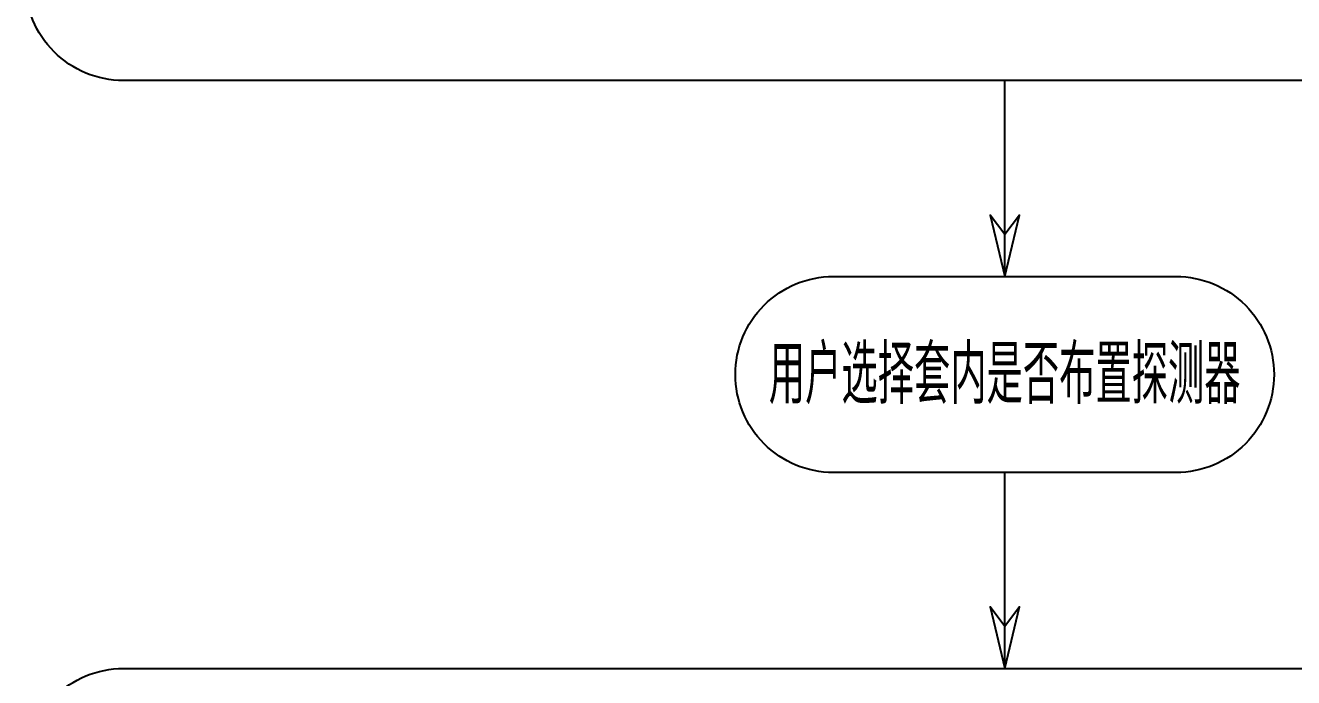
# Model space of a CAD drawing. Header units: millimetres. Extents: x -77018 to 517482, y 450785 to 1577285.
# Drawn here: x 55232 to 184732, y 665850 to 732412 of the extents above; entities that cross this region are included whole.
import ezdxf
from ezdxf.enums import TextEntityAlignment as Align

# ---------------------------------------------------------------- set-up
doc = ezdxf.new("R2010")
doc.units = ezdxf.units.MM
doc.header["$LTSCALE"] = 1000
doc.layers.add('E-UNIV-DIAG', color=2, linetype='Continuous')
doc.layers.add('E-UNIV-NOTE', color=6, linetype='Continuous')
doc.styles.add('TH-STYLE3', font='tssdeng.shx', dxfattribs={"width": 0.65, "bigfont": 'tssdchn.shx'})

msp = doc.modelspace()

# ---------------------------------------------------------------- linework, layer by layer
at = {"layer": 'E-UNIV-DIAG'}
msp.add_lwpolyline([(245232, 726785), (65232, 726785, -0.4142136), (55232, 736785), (55232, 768785, -0.4142136), (65232, 778785), (245232, 778785, -0.4142136), (255232, 768785), (255232, 736785, -0.4142136)], format="xyb", close=True, dxfattribs=at)
for points in [[(155232, 706785), (155232, 726785)], [(155232, 706785), (156732, 713061), (155232, 711061), (153732, 713061), (155232, 706785)], [(155232, 666785), (155232, 686785)], [(155232, 666785), (156732, 673061), (155232, 671061), (153732, 673061), (155232, 666785)]]:
    msp.add_lwpolyline(points, dxfattribs=at)
at = {"layer": 'E-UNIV-DIAG', "color": 3}
for points in [[(137732, 706785), (172732, 706785, -0.4142136), (182732, 696785), (182732, 696785, -0.4142136), (172732, 686785), (137732, 686785, -0.4142136), (127732, 696785), (127732, 696785, -0.4142136)], [(245232, 602785), (65232, 602785, -0.4142136), (55232, 612785), (55232, 656785, -0.4142136), (65232, 666785), (245232, 666785, -0.4142136), (255232, 656785), (255232, 612785, -0.4142136)]]:
    msp.add_lwpolyline(points, format="xyb", close=True, dxfattribs=at)

# ---------------------------------------------------------------- texts
at = {"layer": 'E-UNIV-NOTE', "style": 'TH-STYLE3', "width": 0.65}
msp.add_text('用户选择套内是否布置探测器', height=6000, dxfattribs=at).set_placement((155232, 696785), align=Align.MIDDLE_CENTER)

doc.saveas('drawing.dxf')
